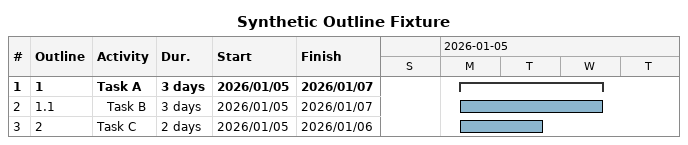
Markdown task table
Synthetic Outline Fixture

| ID | WBS | Task | Duration | Start | Finish |
|---|---|---|---|---|---|
| 1 | 1 | **Task A** | 3d | 2026-01-05 | 2026-01-07 |
| 2 | 1.1 | Task B | 3d | 2026-01-05 | 2026-01-07 |
| 3 | 2 | Task C | 2d | 2026-01-05 | 2026-01-06 |
